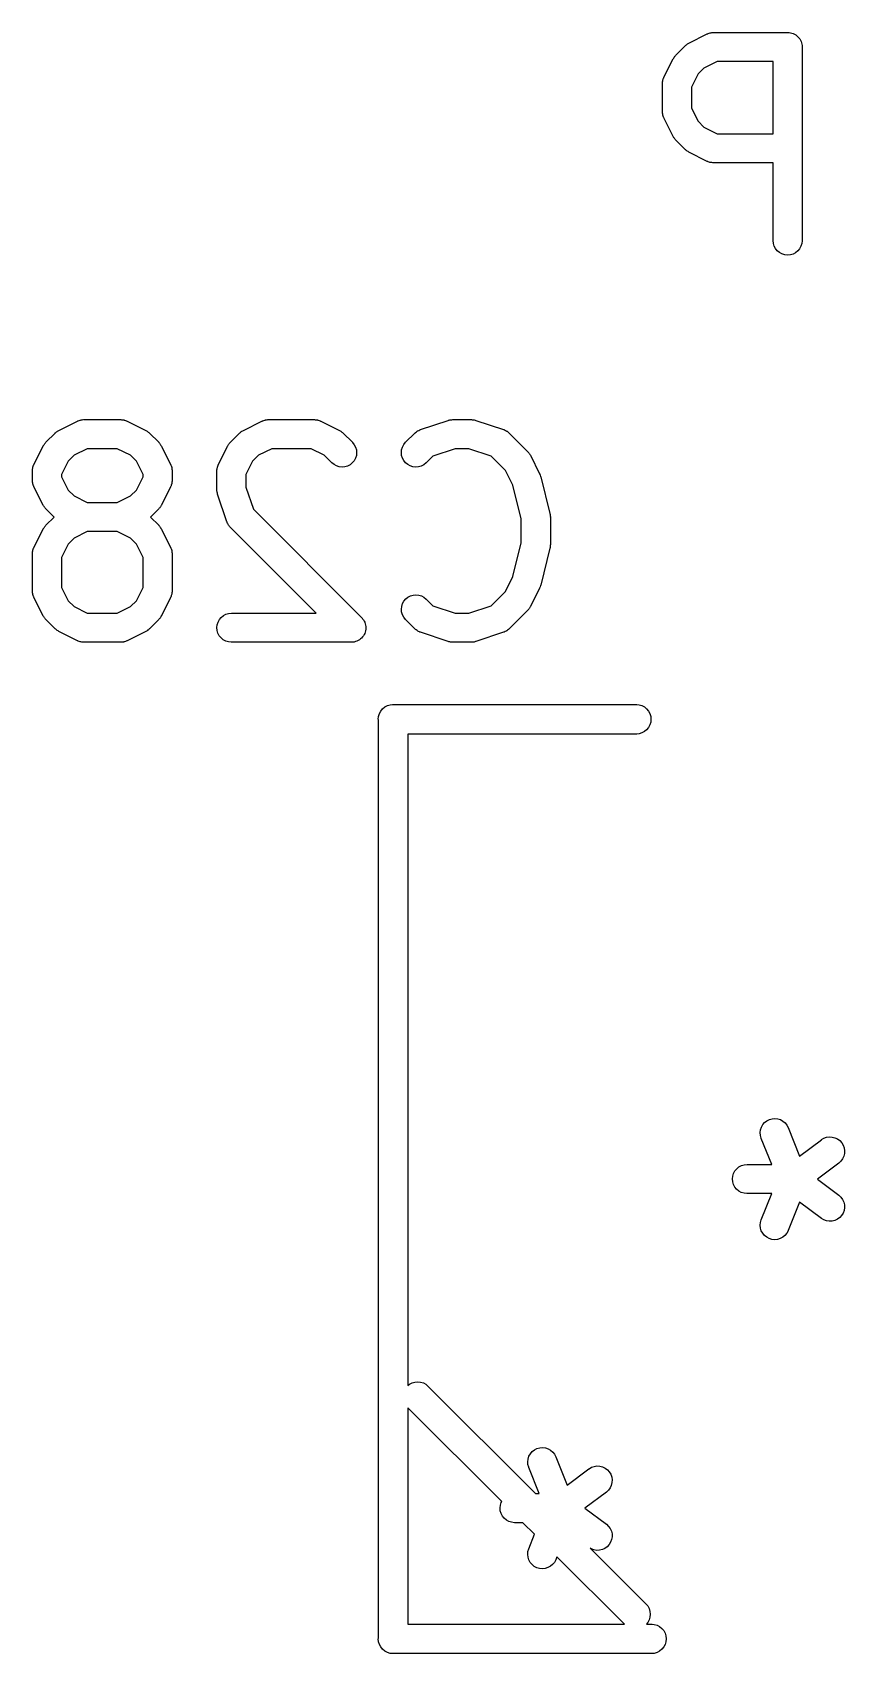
# Model space of a CAD drawing. Extents: x 60.5 to 142.6, y -115.4 to -60.2.
# Drawn here: x 93.96 to 98.16, y -101.15 to -92.78 of the extents above; entities that cross this region are included whole.
import ezdxf

# ---------------------------------------------------------------- set-up
doc = ezdxf.new("R2010")
doc.units = 0
doc.layers.add('BLACK', color=7, linetype='CONTINUOUS')

msp = doc.modelspace()

# ---------------------------------------------------------------- linework, layer by layer
at = {"layer": 'BLACK', "linetype": 'CONTINUOUS'}
for p, q in [((97.4621, -92.7798), (97.4643, -92.7794)), ((97.4643, -92.7794), (97.4664, -92.7788)), ((97.4664, -92.7788), (97.4715, -92.7783)), ((97.4715, -92.7783), (97.4765, -92.7775)), ((97.4765, -92.7775), (97.4788, -92.7776)), ((97.4788, -92.7776), (97.481, -92.7774)), ((97.481, -92.7774), (97.8619, -92.7774)), ((97.8619, -92.7774), (97.8624, -92.7774)), ((97.8624, -92.7774), (97.8624, -92.7774)), ((97.8624, -92.7774), (97.8624, -92.7774)), ((97.8624, -92.7774), (97.863, -92.7774)), ((97.863, -92.7774), (97.87, -92.7782)), ((97.87, -92.7782), (97.877, -92.7789)), ((97.877, -92.7789), (97.8772, -92.779)), ((97.8772, -92.779), (97.8775, -92.779)), ((97.8775, -92.779), (97.8842, -92.7811)), ((97.2851, -92.8946), (97.3327, -92.847)), ((97.3327, -92.847), (97.3334, -92.8462)), ((97.3334, -92.8462), (97.3367, -92.8436)), ((97.3367, -92.8436), (97.3398, -92.8407)), ((97.3398, -92.8407), (97.3424, -92.839)), ((97.3424, -92.839), (97.3449, -92.8371)), ((97.3449, -92.8371), (97.3486, -92.8352)), ((97.3486, -92.8352), (97.3522, -92.8329)), ((97.3522, -92.8329), (97.4474, -92.7853)), ((97.4474, -92.7853), (97.4483, -92.7848)), ((97.4483, -92.7848), (97.4504, -92.7841)), ((97.4504, -92.7841), (97.4524, -92.783)), ((97.4524, -92.783), (97.4573, -92.7816)), ((97.4573, -92.7816), (97.4621, -92.7798)), ((97.8842, -92.7811), (97.891, -92.7832)), ((97.891, -92.7832), (97.8912, -92.7834)), ((97.8912, -92.7834), (97.8914, -92.7834)), ((97.8914, -92.7834), (97.8977, -92.7869)), ((97.8977, -92.7869), (97.9038, -92.7902)), ((97.9038, -92.7902), (97.904, -92.7904)), ((97.904, -92.7904), (97.9043, -92.7905)), ((97.9043, -92.7905), (97.9097, -92.795)), ((97.9097, -92.795), (97.9151, -92.7995)), ((97.9151, -92.7995), (97.9153, -92.7997)), ((97.9153, -92.7997), (97.9155, -92.7999)), ((97.9155, -92.7999), (97.9199, -92.8054)), ((97.9199, -92.8054), (97.9244, -92.8109)), ((97.9244, -92.8109), (97.9245, -92.8111)), ((97.9245, -92.8111), (97.9247, -92.8113)), ((97.9247, -92.8113), (97.9279, -92.8176)), ((97.9279, -92.8176), (97.9312, -92.8238)), ((97.9312, -92.8238), (97.9313, -92.8241)), ((97.9313, -92.8241), (97.9314, -92.8243)), ((97.9314, -92.8243), (97.9334, -92.8311)), ((97.9334, -92.8311), (97.9355, -92.8378)), ((97.9355, -92.8378), (97.9355, -92.8381)), ((97.9355, -92.8381), (97.9356, -92.8383)), ((97.9356, -92.8383), (97.9362, -92.8453)), ((97.9362, -92.8453), (97.9369, -92.8524)), ((97.9369, -92.8524), (97.9369, -93.8524)), ((97.2234, -93.0093), (97.271, -92.9141)), ((97.271, -92.9141), (97.2715, -92.9131)), ((97.2715, -92.9131), (97.2738, -92.9096)), ((97.2738, -92.9096), (97.2758, -92.9059)), ((97.2758, -92.9059), (97.2778, -92.9035)), ((97.2778, -92.9035), (97.2795, -92.9009)), ((97.2795, -92.9009), (97.2824, -92.8978)), ((97.2824, -92.8978), (97.2851, -92.8946)), ((97.4987, -92.9274), (97.4301, -92.9616)), ((97.7869, -92.9274), (97.4987, -92.9274)), ((97.7869, -93.3012), (97.7869, -92.9274)), ((97.2165, -93.0324), (97.2171, -93.0273)), ((97.2171, -93.0273), (97.2178, -93.0252)), ((97.2178, -93.0252), (97.2182, -93.023)), ((97.2182, -93.023), (97.22, -93.0182)), ((97.22, -93.0182), (97.2215, -93.0133)), ((97.2215, -93.0133), (97.2226, -93.0114)), ((97.2226, -93.0114), (97.2234, -93.0093)), ((97.3997, -92.992), (97.3655, -93.0606)), ((97.4301, -92.9616), (97.3997, -92.992)), ((97.2155, -93.0418), (97.2157, -93.0396)), ((97.2155, -93.0429), (97.2155, -93.0418)), ((97.2155, -93.1857), (97.2155, -93.0429)), ((97.2157, -93.0374), (97.2165, -93.0324)), ((97.2157, -93.0396), (97.2157, -93.0374)), ((97.3655, -93.0606), (97.3655, -93.168)), ((97.2157, -93.1879), (97.2155, -93.1857)), ((97.2156, -93.1901), (97.2157, -93.1879)), ((97.2164, -93.1952), (97.2156, -93.1901)), ((97.2169, -93.2003), (97.2164, -93.1952)), ((97.3655, -93.168), (97.3997, -93.2365)), ((97.2175, -93.2024), (97.2169, -93.2003)), ((97.2179, -93.2046), (97.2175, -93.2024)), ((97.2197, -93.2094), (97.2179, -93.2046)), ((97.2211, -93.2143), (97.2197, -93.2094)), ((97.2222, -93.2162), (97.2211, -93.2143)), ((97.2229, -93.2183), (97.2222, -93.2162)), ((97.2234, -93.2193), (97.2229, -93.2183)), ((97.271, -93.3145), (97.2234, -93.2193)), ((97.3997, -93.2365), (97.4301, -93.2669)), ((97.4301, -93.2669), (97.4987, -93.3012)), ((97.2733, -93.3181), (97.271, -93.3145)), ((97.2752, -93.3218), (97.2733, -93.3181)), ((97.2771, -93.3242), (97.2752, -93.3218)), ((97.2788, -93.3269), (97.2771, -93.3242)), ((97.2817, -93.3299), (97.2788, -93.3269)), ((97.2843, -93.3332), (97.2817, -93.3299)), ((97.2851, -93.334), (97.2843, -93.3332)), ((97.3327, -93.3816), (97.2851, -93.334)), ((97.4987, -93.3012), (97.7869, -93.3012)), ((97.3359, -93.3843), (97.3327, -93.3816)), ((97.339, -93.3872), (97.3359, -93.3843)), ((97.3416, -93.3889), (97.339, -93.3872)), ((97.344, -93.3909), (97.3416, -93.3889)), ((97.3477, -93.3929), (97.344, -93.3909)), ((97.3512, -93.3952), (97.3477, -93.3929)), ((97.3522, -93.3957), (97.3512, -93.3952)), ((97.4474, -93.4433), (97.3522, -93.3957)), ((97.4495, -93.4441), (97.4474, -93.4433)), ((97.4514, -93.4451), (97.4495, -93.4441)), ((97.4563, -93.4467), (97.4514, -93.4451)), ((97.4611, -93.4485), (97.4563, -93.4467)), ((97.4633, -93.4489), (97.4611, -93.4485)), ((97.4654, -93.4496), (97.4633, -93.4489)), ((97.4704, -93.4501), (97.4654, -93.4496)), ((97.4755, -93.451), (97.4704, -93.4501)), ((97.4777, -93.4509), (97.4755, -93.451)), ((97.4799, -93.4512), (97.4777, -93.4509)), ((97.481, -93.4512), (97.4799, -93.4512)), ((97.7869, -93.4512), (97.481, -93.4512)), ((97.7869, -93.8524), (97.7869, -93.4512)), ((97.7883, -93.8669), (97.7869, -93.8524)), ((97.7926, -93.881), (97.7883, -93.8669)), ((97.9353, -93.868), (97.9308, -93.8819)), ((97.9369, -93.8534), (97.9353, -93.868)), ((97.9369, -93.8524), (97.9369, -93.8534)), ((97.7994, -93.8939), (97.7926, -93.881)), ((97.8087, -93.9052), (97.7994, -93.8939)), ((97.82, -93.9146), (97.8087, -93.9052)), ((97.8328, -93.9215), (97.82, -93.9146)), ((97.8468, -93.9258), (97.8328, -93.9215)), ((97.8614, -93.9274), (97.8468, -93.9258)), ((97.876, -93.9261), (97.8614, -93.9274)), ((97.89, -93.9219), (97.876, -93.9261)), ((97.903, -93.9151), (97.89, -93.9219)), ((97.9144, -93.906), (97.903, -93.9151)), ((97.9238, -93.8948), (97.9144, -93.906)), ((97.9308, -93.8819), (97.9238, -93.8948)), ((94.0998, -94.8329), (94.195, -94.7853)), ((94.195, -94.7853), (94.196, -94.7848)), ((94.196, -94.7848), (94.198, -94.7841)), ((94.198, -94.7841), (94.2, -94.783)), ((94.2, -94.783), (94.2049, -94.7816)), ((94.2049, -94.7816), (94.2097, -94.7798)), ((94.2097, -94.7798), (94.2119, -94.7794)), ((94.2119, -94.7794), (94.214, -94.7788)), ((94.214, -94.7788), (94.2191, -94.7783)), ((94.2191, -94.7783), (94.2242, -94.7775)), ((94.2242, -94.7775), (94.2264, -94.7776)), ((94.2264, -94.7776), (94.2286, -94.7774)), ((94.2286, -94.7774), (94.419, -94.7774)), ((94.419, -94.7774), (94.4201, -94.7774)), ((94.4201, -94.7774), (94.4223, -94.7776)), ((94.4223, -94.7776), (94.4245, -94.7776)), ((94.4245, -94.7776), (94.4296, -94.7784)), ((94.4296, -94.7784), (94.4346, -94.779)), ((94.4346, -94.779), (94.4367, -94.7797)), ((94.4367, -94.7797), (94.4389, -94.7801)), ((94.4389, -94.7801), (94.4437, -94.7819)), ((94.4437, -94.7819), (94.4486, -94.7834)), ((94.4486, -94.7834), (94.4505, -94.7845)), ((94.4505, -94.7845), (94.4526, -94.7853)), ((94.4526, -94.7853), (94.5478, -94.8329)), ((95.0522, -94.8329), (95.1474, -94.7853)), ((95.1474, -94.7853), (95.1483, -94.7848)), ((95.1483, -94.7848), (95.1504, -94.7841)), ((95.1504, -94.7841), (95.1524, -94.783)), ((95.1524, -94.783), (95.1573, -94.7816)), ((95.1573, -94.7816), (95.1621, -94.7798)), ((95.1621, -94.7798), (95.1643, -94.7794)), ((95.1643, -94.7794), (95.1664, -94.7788)), ((95.1664, -94.7788), (95.1715, -94.7783)), ((95.1715, -94.7783), (95.1765, -94.7775)), ((95.1765, -94.7775), (95.1788, -94.7776)), ((95.1788, -94.7776), (95.181, -94.7774)), ((95.181, -94.7774), (95.419, -94.7774)), ((95.419, -94.7774), (95.4201, -94.7774)), ((95.4201, -94.7774), (95.4223, -94.7776)), ((95.4223, -94.7776), (95.4245, -94.7776)), ((95.4245, -94.7776), (95.4296, -94.7784)), ((95.4296, -94.7784), (95.4346, -94.779)), ((95.4346, -94.779), (95.4367, -94.7797)), ((95.4367, -94.7797), (95.4389, -94.7801)), ((95.4389, -94.7801), (95.4437, -94.7819)), ((95.4437, -94.7819), (95.4486, -94.7834)), ((95.4486, -94.7834), (95.4505, -94.7845)), ((95.4505, -94.7845), (95.4526, -94.7853)), ((95.4526, -94.7853), (95.5478, -94.8329)), ((95.9668, -94.8288), (96.1096, -94.7812)), ((96.1096, -94.7812), (96.1106, -94.7809)), ((96.1106, -94.7809), (96.1147, -94.78)), ((96.1147, -94.78), (96.1188, -94.7788)), ((96.1188, -94.7788), (96.1219, -94.7785)), ((96.1219, -94.7785), (96.1249, -94.7779)), ((96.1249, -94.7779), (96.1291, -94.7778)), ((96.1291, -94.7778), (96.1333, -94.7774)), ((96.1333, -94.7774), (96.2286, -94.7774)), ((96.2286, -94.7774), (96.2296, -94.7774)), ((96.2296, -94.7774), (96.2338, -94.7779)), ((96.2338, -94.7779), (96.238, -94.778)), ((96.238, -94.778), (96.2411, -94.7787)), ((96.2411, -94.7787), (96.2442, -94.779)), ((96.2442, -94.779), (96.2482, -94.7803)), ((96.2482, -94.7803), (96.2523, -94.7812)), ((96.2523, -94.7812), (96.3951, -94.8288)), ((94.0327, -94.8946), (94.0803, -94.847)), ((94.0803, -94.847), (94.081, -94.8462)), ((94.081, -94.8462), (94.0843, -94.8436)), ((94.0843, -94.8436), (94.0874, -94.8407)), ((94.0874, -94.8407), (94.09, -94.839)), ((94.09, -94.839), (94.0925, -94.8371)), ((94.0925, -94.8371), (94.0962, -94.8352)), ((94.0962, -94.8352), (94.0998, -94.8329)), ((94.5478, -94.8329), (94.5488, -94.8334)), ((94.5488, -94.8334), (94.5523, -94.8357)), ((94.5523, -94.8357), (94.556, -94.8377)), ((94.556, -94.8377), (94.5584, -94.8397)), ((94.5584, -94.8397), (94.561, -94.8414)), ((94.561, -94.8414), (94.5641, -94.8443)), ((94.5641, -94.8443), (94.5673, -94.847)), ((94.5673, -94.847), (94.6149, -94.8946)), ((94.9851, -94.8946), (95.0327, -94.847)), ((95.0327, -94.847), (95.0334, -94.8462)), ((95.0334, -94.8462), (95.0367, -94.8436)), ((95.0367, -94.8436), (95.0398, -94.8407)), ((95.0398, -94.8407), (95.0424, -94.839)), ((95.0424, -94.839), (95.0449, -94.8371)), ((95.0449, -94.8371), (95.0486, -94.8352)), ((95.0486, -94.8352), (95.0522, -94.8329)), ((95.5478, -94.8329), (95.5488, -94.8334)), ((95.5488, -94.8334), (95.5523, -94.8357)), ((95.5523, -94.8357), (95.556, -94.8377)), ((95.556, -94.8377), (95.5584, -94.8397)), ((95.5584, -94.8397), (95.561, -94.8414)), ((95.561, -94.8414), (95.5641, -94.8443)), ((95.5641, -94.8443), (95.5673, -94.847)), ((95.5673, -94.847), (95.6149, -94.8946)), ((95.8898, -94.8946), (95.9374, -94.847)), ((95.9374, -94.847), (95.9382, -94.8462)), ((95.9382, -94.8462), (95.9399, -94.8449)), ((95.9399, -94.8449), (95.9414, -94.8433)), ((95.9414, -94.8433), (95.9456, -94.8403)), ((95.9456, -94.8403), (95.9496, -94.8371)), ((95.9496, -94.8371), (95.9516, -94.8361)), ((95.9516, -94.8361), (95.9534, -94.8348)), ((95.9534, -94.8348), (95.9581, -94.8327)), ((95.9581, -94.8327), (95.9626, -94.8304)), ((95.9626, -94.8304), (95.9647, -94.8297)), ((95.9647, -94.8297), (95.9668, -94.8288)), ((96.3951, -94.8288), (96.3961, -94.8292)), ((96.3961, -94.8292), (96.3981, -94.8301)), ((96.3981, -94.8301), (96.4002, -94.8308)), ((96.4002, -94.8308), (96.4048, -94.8332)), ((96.4048, -94.8332), (96.4094, -94.8353)), ((96.4094, -94.8353), (96.4112, -94.8366)), ((96.4112, -94.8366), (96.4132, -94.8377)), ((96.4132, -94.8377), (96.4171, -94.8409)), ((96.4171, -94.8409), (96.4213, -94.8439)), ((96.4213, -94.8439), (96.4228, -94.8456)), ((96.4228, -94.8456), (96.4245, -94.847)), ((96.4245, -94.847), (96.5197, -94.9422)), ((93.971, -95.0093), (94.0186, -94.9141)), ((94.0186, -94.9141), (94.0191, -94.9131)), ((94.0191, -94.9131), (94.0214, -94.9096)), ((94.0214, -94.9096), (94.0234, -94.9059)), ((94.0234, -94.9059), (94.0254, -94.9035)), ((94.0254, -94.9035), (94.0271, -94.9009)), ((94.0271, -94.9009), (94.03, -94.8978)), ((94.03, -94.8978), (94.0327, -94.8946)), ((94.2463, -94.9274), (94.1778, -94.9616)), ((94.4013, -94.9274), (94.2463, -94.9274)), ((94.4699, -94.9616), (94.4013, -94.9274)), ((94.6149, -94.8946), (94.6157, -94.8953)), ((94.6157, -94.8953), (94.6183, -94.8986)), ((94.6183, -94.8986), (94.6212, -94.9017)), ((94.6212, -94.9017), (94.6229, -94.9043)), ((94.6229, -94.9043), (94.6248, -94.9068)), ((94.6248, -94.9068), (94.6267, -94.9105)), ((94.6267, -94.9105), (94.629, -94.9141)), ((94.629, -94.9141), (94.6766, -95.0093)), ((94.9234, -95.0093), (94.971, -94.9141)), ((94.971, -94.9141), (94.9715, -94.9131)), ((94.9715, -94.9131), (94.9738, -94.9096)), ((94.9738, -94.9096), (94.9758, -94.9059)), ((94.9758, -94.9059), (94.9778, -94.9035)), ((94.9778, -94.9035), (94.9795, -94.9009)), ((94.9795, -94.9009), (94.9824, -94.8978)), ((94.9824, -94.8978), (94.9851, -94.8946)), ((95.1987, -94.9274), (95.1301, -94.9616)), ((95.4013, -94.9274), (95.1987, -94.9274)), ((95.4699, -94.9616), (95.4013, -94.9274)), ((95.6149, -94.8946), (95.6157, -94.8953)), ((95.6157, -94.8953), (95.6248, -94.9068)), ((95.6248, -94.9068), (95.6315, -94.9198)), ((95.6315, -94.9198), (95.6356, -94.9338)), ((95.6369, -94.9484), (95.6353, -94.963)), ((95.6356, -94.9338), (95.6369, -94.9484)), ((95.8679, -94.9474), (95.8693, -94.9328)), ((95.8692, -94.9619), (95.8679, -94.9474)), ((95.8693, -94.9328), (95.8736, -94.9188)), ((95.8736, -94.9188), (95.8805, -94.9059)), ((95.8805, -94.9059), (95.8898, -94.8946)), ((96.1455, -94.9274), (96.031, -94.9656)), ((96.2164, -94.9274), (96.1455, -94.9274)), ((96.3309, -94.9656), (96.2164, -94.9274)), ((96.5197, -94.9422), (96.5204, -94.9429)), ((96.5204, -94.9429), (96.5231, -94.9462)), ((96.5231, -94.9462), (96.526, -94.9493)), ((96.526, -94.9493), (96.5276, -94.952)), ((96.5276, -94.952), (96.5296, -94.9544)), ((96.5296, -94.9544), (96.5315, -94.9581)), ((93.9631, -95.0418), (93.9633, -95.0396)), ((93.9633, -95.0374), (93.9642, -95.0324)), ((93.9633, -95.0396), (93.9633, -95.0374)), ((93.9642, -95.0324), (93.9647, -95.0273)), ((93.9647, -95.0273), (93.9654, -95.0252)), ((93.9654, -95.0252), (93.9658, -95.023)), ((93.9658, -95.023), (93.9676, -95.0182)), ((93.9676, -95.0182), (93.9692, -95.0133)), ((93.9692, -95.0133), (93.9702, -95.0114)), ((93.9702, -95.0114), (93.971, -95.0093)), ((94.1474, -94.992), (94.1131, -95.0606)), ((94.1778, -94.9616), (94.1474, -94.992)), ((94.5003, -94.992), (94.4699, -94.9616)), ((94.5345, -95.0606), (94.5003, -94.992)), ((94.6766, -95.0093), (94.6771, -95.0103)), ((94.6771, -95.0103), (94.6778, -95.0123)), ((94.6778, -95.0123), (94.6789, -95.0143)), ((94.6789, -95.0143), (94.6803, -95.0192)), ((94.6803, -95.0192), (94.6821, -95.024)), ((94.6821, -95.024), (94.6825, -95.0262)), ((94.6825, -95.0262), (94.6831, -95.0283)), ((94.6831, -95.0283), (94.6836, -95.0334)), ((94.6836, -95.0334), (94.6844, -95.0385)), ((94.6844, -95.0385), (94.6843, -95.0407)), ((94.9155, -95.0418), (94.9157, -95.0396)), ((94.9157, -95.0374), (94.9165, -95.0324)), ((94.9157, -95.0396), (94.9157, -95.0374)), ((94.9165, -95.0324), (94.9171, -95.0273)), ((94.9171, -95.0273), (94.9178, -95.0252)), ((94.9178, -95.0252), (94.9182, -95.023)), ((94.9182, -95.023), (94.92, -95.0182)), ((94.92, -95.0182), (94.9215, -95.0133)), ((94.9215, -95.0133), (94.9226, -95.0114)), ((94.9226, -95.0114), (94.9234, -95.0093)), ((95.0997, -94.992), (95.0655, -95.0606)), ((95.1301, -94.9616), (95.0997, -94.992)), ((95.5089, -95.0007), (95.4699, -94.9616)), ((95.5202, -95.0099), (95.5089, -95.0007)), ((95.5331, -95.0169), (95.5202, -95.0099)), ((95.5471, -95.0211), (95.5331, -95.0169)), ((95.5616, -95.0226), (95.5471, -95.0211)), ((95.5762, -95.0212), (95.5616, -95.0226)), ((95.5902, -95.0171), (95.5762, -95.0212)), ((95.6032, -95.0102), (95.5902, -95.0171)), ((95.6146, -95.001), (95.6032, -95.0102)), ((95.6239, -94.9898), (95.6146, -95.001)), ((95.6309, -94.9769), (95.6239, -94.9898)), ((95.6353, -94.963), (95.6309, -94.9769)), ((95.8734, -94.976), (95.8692, -94.9619)), ((95.8802, -94.9889), (95.8734, -94.976)), ((95.8895, -95.0003), (95.8802, -94.9889)), ((95.9007, -95.0097), (95.8895, -95.0003)), ((95.9136, -95.0167), (95.9007, -95.0097)), ((95.9275, -95.021), (95.9136, -95.0167)), ((95.9421, -95.0226), (95.9275, -95.021)), ((95.9567, -95.0213), (95.9421, -95.0226)), ((95.9707, -95.0173), (95.9567, -95.0213)), ((95.9837, -95.0105), (95.9707, -95.0173)), ((95.9951, -95.0014), (95.9837, -95.0105)), ((95.9959, -95.0007), (95.9951, -95.0014)), ((96.031, -94.9656), (95.9959, -95.0007)), ((96.405, -95.0397), (96.3309, -94.9656)), ((96.4435, -95.1167), (96.405, -95.0397)), ((96.5315, -94.9581), (96.5337, -94.9617)), ((96.5337, -94.9617), (96.5814, -95.0569)), ((93.9631, -95.0429), (93.9631, -95.0418)), ((93.9631, -95.0905), (93.9631, -95.0429)), ((93.9633, -95.0927), (93.9631, -95.0905)), ((93.9632, -95.0949), (93.9633, -95.0927)), ((93.964, -95.0999), (93.9632, -95.0949)), ((93.9645, -95.105), (93.964, -95.0999)), ((93.9652, -95.1072), (93.9645, -95.105)), ((93.9655, -95.1093), (93.9652, -95.1072)), ((93.9673, -95.1141), (93.9655, -95.1093)), ((93.9688, -95.1191), (93.9673, -95.1141)), ((93.9698, -95.121), (93.9688, -95.1191)), ((93.9706, -95.1231), (93.9698, -95.121)), ((93.971, -95.124), (93.9706, -95.1231)), ((94.0186, -95.2193), (93.971, -95.124)), ((94.1131, -95.0606), (94.1131, -95.0728)), ((94.1131, -95.0728), (94.1474, -95.1413)), ((94.5003, -95.1413), (94.5345, -95.0728)), ((94.5345, -95.0728), (94.5345, -95.0606)), ((94.6766, -95.124), (94.629, -95.2193)), ((94.6774, -95.122), (94.6766, -95.124)), ((94.6785, -95.12), (94.6774, -95.122)), ((94.68, -95.1151), (94.6785, -95.12)), ((94.6818, -95.1103), (94.68, -95.1151)), ((94.6822, -95.1082), (94.6818, -95.1103)), ((94.6829, -95.1061), (94.6822, -95.1082)), ((94.6835, -95.101), (94.6829, -95.1061)), ((94.6843, -95.0959), (94.6835, -95.101)), ((94.6843, -95.0407), (94.6845, -95.0429)), ((94.6845, -95.0915), (94.6843, -95.0937)), ((94.6843, -95.0937), (94.6843, -95.0959)), ((94.6845, -95.0429), (94.6845, -95.0905)), ((94.6845, -95.0905), (94.6845, -95.0915)), ((94.9155, -95.0429), (94.9155, -95.0418)), ((94.9155, -95.1381), (94.9155, -95.0429)), ((95.0655, -95.0606), (95.0655, -95.1259)), ((96.4869, -95.2902), (96.4435, -95.1167)), ((96.5814, -95.0569), (96.5818, -95.0579)), ((96.5818, -95.0579), (96.5819, -95.0582)), ((96.5819, -95.0582), (96.5821, -95.0585)), ((96.5821, -95.0585), (96.5845, -95.0651)), ((96.5845, -95.0651), (96.5869, -95.0716)), ((96.5869, -95.0716), (96.5869, -95.072)), ((96.5869, -95.072), (96.587, -95.0723)), ((96.587, -95.0723), (96.6347, -95.2628)), ((94.1474, -95.1413), (94.1778, -95.1717)), ((94.1778, -95.1717), (94.2463, -95.206)), ((94.2463, -95.206), (94.4013, -95.206)), ((94.4013, -95.206), (94.4699, -95.1717)), ((94.4699, -95.1717), (94.5003, -95.1413)), ((94.9159, -95.1423), (94.9155, -95.1381)), ((94.9159, -95.1465), (94.9159, -95.1423)), ((94.9166, -95.1495), (94.9159, -95.1465)), ((94.9169, -95.1527), (94.9166, -95.1495)), ((94.9181, -95.1567), (94.9169, -95.1527)), ((94.919, -95.1608), (94.9181, -95.1567)), ((94.9193, -95.1618), (94.919, -95.1608)), ((94.9669, -95.3047), (94.9193, -95.1618)), ((95.0655, -95.1259), (95.1036, -95.2404)), ((94.0209, -95.2228), (94.0186, -95.2193)), ((94.0228, -95.2266), (94.0209, -95.2228)), ((94.0248, -95.229), (94.0228, -95.2266)), ((94.0264, -95.2316), (94.0248, -95.229)), ((94.0293, -95.2347), (94.0264, -95.2316)), ((94.0319, -95.238), (94.0293, -95.2347)), ((94.0327, -95.2387), (94.0319, -95.238)), ((94.0749, -95.281), (94.0327, -95.2387)), ((94.0327, -95.3232), (94.0749, -95.281)), ((94.6149, -95.2387), (94.5727, -95.281)), ((94.5727, -95.281), (94.6149, -95.3232)), ((94.6176, -95.2355), (94.6149, -95.2387)), ((94.6205, -95.2325), (94.6176, -95.2355)), ((94.6222, -95.2298), (94.6205, -95.2325)), ((94.6242, -95.2274), (94.6222, -95.2298)), ((94.6262, -95.2237), (94.6242, -95.2274)), ((94.6285, -95.2202), (94.6262, -95.2237)), ((94.629, -95.2193), (94.6285, -95.2202)), ((95.1036, -95.2404), (95.6626, -95.7993)), ((96.4869, -95.4146), (96.4869, -95.2902)), ((96.6347, -95.2628), (96.6349, -95.2638)), ((96.6349, -95.2638), (96.6351, -95.2651)), ((96.6351, -95.2651), (96.6355, -95.2664)), ((96.6355, -95.2664), (96.6361, -95.2724)), ((96.6361, -95.2724), (96.6369, -95.2783)), ((96.6369, -95.2783), (96.6368, -95.2796)), ((96.6368, -95.2796), (96.6369, -95.281)), ((96.6369, -95.281), (96.6369, -95.4238)), ((93.971, -95.4379), (94.0186, -95.3426)), ((94.0186, -95.3426), (94.0191, -95.3417)), ((94.0191, -95.3417), (94.0214, -95.3382)), ((94.0214, -95.3382), (94.0234, -95.3345)), ((94.0234, -95.3345), (94.0254, -95.3321)), ((94.0254, -95.3321), (94.0271, -95.3294)), ((94.0271, -95.3294), (94.03, -95.3264)), ((94.03, -95.3264), (94.0327, -95.3232)), ((94.2463, -95.356), (94.1778, -95.3902)), ((94.4013, -95.356), (94.2463, -95.356)), ((94.4699, -95.3902), (94.4013, -95.356)), ((94.6149, -95.3232), (94.6157, -95.3239)), ((94.6157, -95.3239), (94.6183, -95.3272)), ((94.6183, -95.3272), (94.6212, -95.3303)), ((94.6212, -95.3303), (94.6229, -95.3329)), ((94.6229, -95.3329), (94.6248, -95.3353)), ((94.6248, -95.3353), (94.6267, -95.3391)), ((94.6267, -95.3391), (94.629, -95.3426)), ((94.629, -95.3426), (94.6766, -95.4379)), ((94.9678, -95.3067), (94.9669, -95.3047)), ((94.9685, -95.3088), (94.9678, -95.3067)), ((94.9708, -95.3134), (94.9685, -95.3088)), ((94.9729, -95.318), (94.9708, -95.3134)), ((94.9742, -95.3198), (94.9729, -95.318)), ((94.9752, -95.3218), (94.9742, -95.3198)), ((94.9784, -95.3258), (94.9752, -95.3218)), ((94.9813, -95.33), (94.9784, -95.3258)), ((94.9829, -95.3315), (94.9813, -95.33)), ((94.9843, -95.3332), (94.9829, -95.3315)), ((94.9851, -95.334), (94.9843, -95.3332)), ((95.4285, -95.7774), (94.9851, -95.334)), ((93.9642, -95.4609), (93.9647, -95.4558)), ((93.9647, -95.4558), (93.9654, -95.4537)), ((93.9654, -95.4537), (93.9658, -95.4516)), ((93.9658, -95.4516), (93.9676, -95.4468)), ((93.9676, -95.4468), (93.9692, -95.4419)), ((93.9692, -95.4419), (93.9702, -95.4399)), ((93.9702, -95.4399), (93.971, -95.4379)), ((94.1474, -95.4206), (94.1131, -95.4891)), ((94.1778, -95.3902), (94.1474, -95.4206)), ((94.5003, -95.4206), (94.4699, -95.3902)), ((94.5345, -95.4891), (94.5003, -95.4206)), ((94.6766, -95.4379), (94.6771, -95.4388)), ((94.6771, -95.4388), (94.6778, -95.4409)), ((94.6778, -95.4409), (94.6789, -95.4428)), ((94.6789, -95.4428), (94.6803, -95.4478)), ((94.6803, -95.4478), (94.6821, -95.4526)), ((94.6821, -95.4526), (94.6825, -95.4547)), ((94.6825, -95.4547), (94.6831, -95.4569)), ((94.6831, -95.4569), (94.6836, -95.462)), ((96.4435, -95.5881), (96.4869, -95.4146)), ((96.6347, -95.442), (96.587, -95.6325)), ((96.6349, -95.4407), (96.6347, -95.442)), ((96.6353, -95.4394), (96.6349, -95.4407)), ((96.6359, -95.4335), (96.6353, -95.4394)), ((96.6368, -95.4275), (96.6359, -95.4335)), ((96.6369, -95.4249), (96.6367, -95.4262)), ((96.6367, -95.4262), (96.6368, -95.4275)), ((96.6369, -95.4238), (96.6369, -95.4249)), ((93.9631, -95.4704), (93.9633, -95.4682)), ((93.9631, -95.4714), (93.9631, -95.4704)), ((93.9631, -95.6619), (93.9631, -95.4714)), ((93.9633, -95.466), (93.9642, -95.4609)), ((93.9633, -95.4682), (93.9633, -95.466)), ((94.1131, -95.4891), (94.1131, -95.6442)), ((94.5345, -95.6442), (94.5345, -95.4891)), ((94.6836, -95.462), (94.6844, -95.467)), ((94.6844, -95.467), (94.6843, -95.4692)), ((94.6843, -95.4692), (94.6845, -95.4714)), ((94.6845, -95.4714), (94.6845, -95.6619)), ((96.405, -95.6651), (96.4435, -95.5881)), ((93.9633, -95.6641), (93.9631, -95.6619)), ((93.9632, -95.6663), (93.9633, -95.6641)), ((93.964, -95.6714), (93.9632, -95.6663)), ((93.9645, -95.6765), (93.964, -95.6714)), ((93.9652, -95.6786), (93.9645, -95.6765)), ((93.9655, -95.6808), (93.9652, -95.6786)), ((93.9673, -95.6856), (93.9655, -95.6808)), ((93.9688, -95.6905), (93.9673, -95.6856)), ((93.9698, -95.6924), (93.9688, -95.6905)), ((93.9706, -95.6945), (93.9698, -95.6924)), ((93.971, -95.6954), (93.9706, -95.6945)), ((94.0186, -95.7907), (93.971, -95.6954)), ((94.1131, -95.6442), (94.1474, -95.7127)), ((94.5003, -95.7127), (94.5345, -95.6442)), ((94.6766, -95.6954), (94.629, -95.7907)), ((94.6774, -95.6934), (94.6766, -95.6954)), ((94.6785, -95.6914), (94.6774, -95.6934)), ((94.68, -95.6866), (94.6785, -95.6914)), ((94.6818, -95.6818), (94.68, -95.6866)), ((94.6822, -95.6796), (94.6818, -95.6818)), ((94.6829, -95.6775), (94.6822, -95.6796)), ((94.6835, -95.6724), (94.6829, -95.6775)), ((94.6843, -95.6674), (94.6835, -95.6724)), ((94.6845, -95.663), (94.6843, -95.6651)), ((94.6843, -95.6651), (94.6843, -95.6674)), ((94.6845, -95.6619), (94.6845, -95.663)), ((95.8808, -95.715), (95.8902, -95.7037)), ((95.8902, -95.7037), (95.9016, -95.6945)), ((95.9016, -95.6945), (95.9145, -95.6877)), ((95.9145, -95.6877), (95.9285, -95.6835)), ((95.9285, -95.6835), (95.9431, -95.6821)), ((95.9431, -95.6821), (95.9577, -95.6836)), ((95.9577, -95.6836), (95.9717, -95.6879)), ((95.9717, -95.6879), (95.9846, -95.6948)), ((95.9846, -95.6948), (95.9959, -95.7041)), ((95.9959, -95.7041), (96.031, -95.7392)), ((96.3309, -95.7392), (96.405, -95.6651)), ((96.5814, -95.6478), (96.5337, -95.7431)), ((96.5815, -95.6475), (96.5814, -95.6478)), ((96.5817, -95.6472), (96.5815, -95.6475)), ((96.5841, -95.6407), (96.5817, -95.6472)), ((96.5866, -95.6342), (96.5841, -95.6407)), ((96.5867, -95.6338), (96.5866, -95.6342)), ((96.5868, -95.6335), (96.5867, -95.6338)), ((96.587, -95.6325), (96.5868, -95.6335)), ((94.0209, -95.7943), (94.0186, -95.7907)), ((94.1474, -95.7127), (94.1778, -95.7431)), ((94.1778, -95.7431), (94.2463, -95.7774)), ((94.2463, -95.7774), (94.4013, -95.7774)), ((94.4013, -95.7774), (94.4699, -95.7431)), ((94.4699, -95.7431), (94.5003, -95.7127)), ((94.6285, -95.7916), (94.6262, -95.7952)), ((94.629, -95.7907), (94.6285, -95.7916)), ((94.9376, -95.7992), (94.949, -95.7899)), ((94.949, -95.7899), (94.9619, -95.783)), ((94.9619, -95.783), (94.9759, -95.7788)), ((94.9759, -95.7788), (94.9905, -95.7774)), ((94.9905, -95.7774), (95.4285, -95.7774)), ((95.8679, -95.7564), (95.8694, -95.7418)), ((95.8691, -95.7709), (95.8679, -95.7564)), ((95.8732, -95.785), (95.8691, -95.7709)), ((95.8694, -95.7418), (95.8738, -95.7278)), ((95.88, -95.798), (95.8732, -95.785)), ((95.8738, -95.7278), (95.8808, -95.715)), ((96.031, -95.7392), (96.1455, -95.7774)), ((96.1455, -95.7774), (96.2164, -95.7774)), ((96.2164, -95.7774), (96.3309, -95.7392)), ((96.5197, -95.7626), (96.4245, -95.8578)), ((96.5224, -95.7593), (96.5197, -95.7626)), ((96.5253, -95.7563), (96.5224, -95.7593)), ((96.527, -95.7537), (96.5253, -95.7563)), ((96.529, -95.7512), (96.527, -95.7537)), ((96.531, -95.7475), (96.529, -95.7512)), ((96.5333, -95.744), (96.531, -95.7475)), ((96.5337, -95.7431), (96.5333, -95.744)), ((94.0228, -95.798), (94.0209, -95.7943)), ((94.0248, -95.8004), (94.0228, -95.798)), ((94.0264, -95.8031), (94.0248, -95.8004)), ((94.0293, -95.8061), (94.0264, -95.8031)), ((94.0319, -95.8094), (94.0293, -95.8061)), ((94.0327, -95.8102), (94.0319, -95.8094)), ((94.0803, -95.8578), (94.0327, -95.8102)), ((94.0836, -95.8605), (94.0803, -95.8578)), ((94.0866, -95.8634), (94.0836, -95.8605)), ((94.0892, -95.8651), (94.0866, -95.8634)), ((94.0916, -95.8671), (94.0892, -95.8651)), ((94.0953, -95.8691), (94.0916, -95.8671)), ((94.0989, -95.8714), (94.0953, -95.8691)), ((94.0998, -95.8718), (94.0989, -95.8714)), ((94.195, -95.9195), (94.0998, -95.8718)), ((94.5478, -95.8718), (94.4526, -95.9195)), ((94.5514, -95.8696), (94.5478, -95.8718)), ((94.5551, -95.8677), (94.5514, -95.8696)), ((94.5576, -95.8657), (94.5551, -95.8677)), ((94.5602, -95.8641), (94.5576, -95.8657)), ((94.5633, -95.8612), (94.5602, -95.8641)), ((94.5666, -95.8585), (94.5633, -95.8612)), ((94.5673, -95.8578), (94.5666, -95.8585)), ((94.6149, -95.8102), (94.5673, -95.8578)), ((94.6176, -95.8069), (94.6149, -95.8102)), ((94.6205, -95.8039), (94.6176, -95.8069)), ((94.6222, -95.8013), (94.6205, -95.8039)), ((94.6242, -95.7989), (94.6222, -95.8013)), ((94.6262, -95.7952), (94.6242, -95.7989)), ((94.9155, -95.8519), (94.917, -95.8373)), ((94.9168, -95.8664), (94.9155, -95.8519)), ((94.9209, -95.8805), (94.9168, -95.8664)), ((94.917, -95.8373), (94.9213, -95.8233)), ((94.9213, -95.8233), (94.9283, -95.8104)), ((94.9283, -95.8104), (94.9376, -95.7992)), ((95.6626, -95.7993), (95.6631, -95.7999)), ((95.6631, -95.7999), (95.6631, -95.7999)), ((95.6631, -95.7999), (95.6631, -95.7999)), ((95.6631, -95.7999), (95.6633, -95.8001)), ((95.6633, -95.8001), (95.6678, -95.8058)), ((95.6678, -95.8058), (95.6723, -95.8113)), ((95.6723, -95.8113), (95.6723, -95.8114)), ((95.6723, -95.8114), (95.6724, -95.8115)), ((95.6724, -95.8115), (95.6757, -95.8179)), ((95.6757, -95.8179), (95.6791, -95.8243)), ((95.6808, -95.8744), (95.6787, -95.8814)), ((95.6791, -95.8243), (95.6791, -95.8244)), ((95.6791, -95.8244), (95.6792, -95.8245)), ((95.6792, -95.8245), (95.6812, -95.8314)), ((95.6829, -95.8677), (95.6808, -95.8744)), ((95.6812, -95.8314), (95.6832, -95.8383)), ((95.683, -95.8676), (95.6829, -95.8677)), ((95.6838, -95.8602), (95.683, -95.8675)), ((95.683, -95.8675), (95.683, -95.8676)), ((95.6832, -95.8383), (95.6832, -95.8385)), ((95.6832, -95.8385), (95.6832, -95.8386)), ((95.6832, -95.8386), (95.6839, -95.8459)), ((95.6845, -95.8532), (95.6838, -95.8602)), ((95.6839, -95.8459), (95.6845, -95.8529)), ((95.6845, -95.8529), (95.6845, -95.853)), ((95.6845, -95.853), (95.6845, -95.8532)), ((95.8891, -95.8094), (95.88, -95.798)), ((95.8898, -95.8102), (95.8891, -95.8094)), ((95.9374, -95.8578), (95.8898, -95.8102)), ((95.9391, -95.8592), (95.9374, -95.8578)), ((95.9406, -95.8608), (95.9391, -95.8592)), ((95.9448, -95.8638), (95.9406, -95.8608)), ((95.9488, -95.8671), (95.9448, -95.8638)), ((95.9507, -95.8681), (95.9488, -95.8671)), ((95.9525, -95.8694), (95.9507, -95.8681)), ((95.9571, -95.8716), (95.9525, -95.8694)), ((95.9617, -95.874), (95.9571, -95.8716)), ((95.9638, -95.8746), (95.9617, -95.874)), ((95.9658, -95.8756), (95.9638, -95.8746)), ((95.9668, -95.8759), (95.9658, -95.8756)), ((96.1096, -95.9235), (95.9668, -95.8759)), ((96.3951, -95.8759), (96.2523, -95.9235)), ((96.3972, -95.875), (96.3951, -95.8759)), ((96.3993, -95.8744), (96.3972, -95.875)), ((96.4038, -95.872), (96.3993, -95.8744)), ((96.4085, -95.87), (96.4038, -95.872)), ((96.4103, -95.8687), (96.4085, -95.87)), ((96.4123, -95.8677), (96.4103, -95.8687)), ((96.4163, -95.8645), (96.4123, -95.8677)), ((96.4205, -95.8615), (96.4163, -95.8645)), ((96.422, -95.8599), (96.4205, -95.8615)), ((96.4237, -95.8585), (96.422, -95.8599)), ((96.4245, -95.8578), (96.4237, -95.8585)), ((94.1971, -95.9203), (94.195, -95.9195)), ((94.199, -95.9213), (94.1971, -95.9203)), ((94.2039, -95.9229), (94.199, -95.9213)), ((94.2087, -95.9247), (94.2039, -95.9229)), ((94.2109, -95.9251), (94.2087, -95.9247)), ((94.213, -95.9257), (94.2109, -95.9251)), ((94.2181, -95.9263), (94.213, -95.9257)), ((94.2231, -95.9272), (94.2181, -95.9263)), ((94.2253, -95.9271), (94.2231, -95.9272)), ((94.2275, -95.9274), (94.2253, -95.9271)), ((94.2286, -95.9274), (94.2275, -95.9274)), ((94.419, -95.9274), (94.2286, -95.9274)), ((94.4212, -95.9272), (94.419, -95.9274)), ((94.4234, -95.9273), (94.4212, -95.9272)), ((94.4285, -95.9265), (94.4234, -95.9273)), ((94.4336, -95.926), (94.4285, -95.9265)), ((94.4357, -95.9253), (94.4336, -95.926)), ((94.4379, -95.925), (94.4357, -95.9253)), ((94.4427, -95.9232), (94.4379, -95.925)), ((94.4476, -95.9217), (94.4427, -95.9232)), ((94.4496, -95.9207), (94.4476, -95.9217)), ((94.4516, -95.9199), (94.4496, -95.9207)), ((94.4526, -95.9195), (94.4516, -95.9199)), ((94.9277, -95.8934), (94.9209, -95.8805)), ((94.9369, -95.9049), (94.9277, -95.8934)), ((94.9481, -95.9143), (94.9369, -95.9049)), ((94.9609, -95.9213), (94.9481, -95.9143)), ((94.9749, -95.9257), (94.9609, -95.9213)), ((94.9894, -95.9274), (94.9749, -95.9257)), ((94.9905, -95.9274), (94.9894, -95.9274)), ((95.6095, -95.9274), (94.9905, -95.9274)), ((95.6167, -95.9267), (95.6095, -95.9274)), ((95.6238, -95.926), (95.6167, -95.9267)), ((95.624, -95.926), (95.6238, -95.926)), ((95.6241, -95.926), (95.624, -95.926)), ((95.6309, -95.9239), (95.6241, -95.926)), ((95.6379, -95.9218), (95.6309, -95.9239)), ((95.638, -95.9218), (95.6379, -95.9218)), ((95.6381, -95.9217), (95.638, -95.9218)), ((95.6444, -95.9184), (95.6381, -95.9217)), ((95.6508, -95.915), (95.6444, -95.9184)), ((95.6509, -95.9149), (95.6508, -95.915)), ((95.651, -95.9148), (95.6509, -95.9149)), ((95.6567, -95.9102), (95.651, -95.9148)), ((95.6622, -95.9058), (95.6567, -95.9102)), ((95.6623, -95.9057), (95.6622, -95.9058)), ((95.6624, -95.9056), (95.6623, -95.9057)), ((95.667, -95.9), (95.6624, -95.9056)), ((95.6716, -95.8945), (95.667, -95.9)), ((95.6717, -95.8943), (95.6716, -95.8944)), ((95.6716, -95.8944), (95.6716, -95.8945)), ((95.6751, -95.888), (95.6717, -95.8943)), ((95.6786, -95.8817), (95.6751, -95.888)), ((95.6787, -95.8814), (95.6786, -95.8816)), ((95.6786, -95.8816), (95.6786, -95.8817)), ((96.1137, -95.9245), (96.1096, -95.9235)), ((96.1177, -95.9257), (96.1137, -95.9245)), ((96.1208, -95.9261), (96.1177, -95.9257)), ((96.1239, -95.9268), (96.1208, -95.9261)), ((96.1281, -95.9269), (96.1239, -95.9268)), ((96.1323, -95.9274), (96.1281, -95.9269)), ((96.1333, -95.9274), (96.1323, -95.9274)), ((96.2286, -95.9274), (96.1333, -95.9274)), ((96.2328, -95.927), (96.2286, -95.9274)), ((96.237, -95.9269), (96.2328, -95.927)), ((96.24, -95.9263), (96.237, -95.9269)), ((96.2431, -95.926), (96.24, -95.9263)), ((96.2472, -95.9247), (96.2431, -95.926)), ((96.2513, -95.9239), (96.2472, -95.9247)), ((96.2523, -95.9235), (96.2513, -95.9239)), ((95.75, -96.3102), (95.7544, -96.2958)), ((95.7544, -96.2958), (95.7614, -96.2826)), ((95.7614, -96.2826), (95.771, -96.271)), ((95.771, -96.271), (95.7826, -96.2614)), ((95.7826, -96.2614), (95.7958, -96.2544)), ((95.7958, -96.2544), (95.8102, -96.25)), ((95.8102, -96.25), (95.8214, -96.2489)), ((95.8214, -96.2489), (95.8251, -96.2485)), ((95.8251, -96.2485), (95.8288, -96.2489)), ((95.8288, -96.2489), (97.0836, -96.2489)), ((97.0836, -96.2489), (97.0948, -96.25)), ((97.0948, -96.25), (97.1092, -96.2544)), ((97.1092, -96.2544), (97.1224, -96.2614)), ((97.1224, -96.2614), (97.134, -96.271)), ((97.134, -96.271), (97.1435, -96.2826)), ((97.1435, -96.2826), (97.1506, -96.2958)), ((97.1506, -96.2958), (97.155, -96.3102)), ((95.7485, -96.3251), (95.75, -96.3102)), ((95.7489, -96.3288), (95.7485, -96.3251)), ((95.7489, -101.071), (95.7489, -96.3288)), ((97.134, -96.3792), (97.1224, -96.3888)), ((97.1435, -96.3676), (97.134, -96.3792)), ((97.1506, -96.3544), (97.1435, -96.3676)), ((97.155, -96.34), (97.1506, -96.3544)), ((97.155, -96.3102), (97.1564, -96.3251)), ((97.1564, -96.3251), (97.155, -96.34)), ((97.0836, -96.4013), (95.9013, -96.4013)), ((95.9013, -96.4013), (95.9013, -99.7671)), ((97.0948, -96.4002), (97.0836, -96.4013)), ((97.1092, -96.3958), (97.0948, -96.4002)), ((97.1224, -96.3888), (97.1092, -96.3958)), ((97.7679, -98.3921), (97.782, -98.3881)), ((97.782, -98.3881), (97.7965, -98.3869)), ((97.7965, -98.3869), (97.8111, -98.3886)), ((97.8111, -98.3886), (97.825, -98.3931)), ((97.7203, -98.4601), (97.722, -98.4455)), ((97.7213, -98.4747), (97.7203, -98.4601)), ((97.722, -98.4455), (97.7266, -98.4316)), ((97.7266, -98.4316), (97.7338, -98.4189)), ((97.7338, -98.4189), (97.7433, -98.4078)), ((97.7433, -98.4078), (97.7548, -98.3987)), ((97.7548, -98.3987), (97.7679, -98.3921)), ((97.825, -98.3931), (97.8378, -98.4002)), ((97.8378, -98.4002), (97.849, -98.4096)), ((97.849, -98.4096), (97.8581, -98.4211)), ((97.8581, -98.4211), (97.8649, -98.434)), ((97.8649, -98.434), (97.9238, -98.5813)), ((97.7252, -98.4888), (97.7213, -98.4747)), ((97.7256, -98.4898), (97.7252, -98.4888)), ((97.7797, -98.625), (97.7256, -98.4898)), ((97.9238, -98.5813), (98.036, -98.4971)), ((98.036, -98.4971), (98.0368, -98.4965)), ((98.0368, -98.4965), (98.0494, -98.4891)), ((98.0494, -98.4891), (98.0632, -98.4843)), ((98.0632, -98.4843), (98.0777, -98.4822)), ((98.0777, -98.4822), (98.0923, -98.483)), ((98.0923, -98.483), (98.1065, -98.4866)), ((98.1065, -98.4866), (98.1197, -98.4929)), ((98.1197, -98.4929), (98.1315, -98.5017)), ((98.1315, -98.5017), (98.1413, -98.5126)), ((98.1413, -98.5126), (98.1488, -98.5251)), ((98.1488, -98.5251), (98.1537, -98.5389)), ((98.1537, -98.5389), (98.1559, -98.5534)), ((98.1559, -98.5534), (98.1552, -98.568)), ((97.5995, -98.6468), (97.6109, -98.6375)), ((97.6109, -98.6375), (97.6238, -98.6307)), ((97.6238, -98.6307), (97.6378, -98.6264)), ((97.6378, -98.6264), (97.6524, -98.625)), ((97.6524, -98.625), (97.7797, -98.625)), ((98.126, -98.6171), (98.0155, -98.7)), ((98.1367, -98.6073), (98.126, -98.6171)), ((98.1454, -98.5955), (98.1367, -98.6073)), ((98.1516, -98.5822), (98.1454, -98.5955)), ((98.1552, -98.568), (98.1516, -98.5822)), ((97.5774, -98.6995), (97.5789, -98.6849)), ((97.5787, -98.7141), (97.5774, -98.6995)), ((97.5828, -98.7281), (97.5787, -98.7141)), ((97.5789, -98.6849), (97.5832, -98.6709)), ((97.5832, -98.6709), (97.5902, -98.6581)), ((97.5902, -98.6581), (97.5995, -98.6468)), ((98.0155, -98.7), (98.126, -98.7829)), ((97.5896, -98.7411), (97.5828, -98.7281)), ((97.5988, -98.7525), (97.5896, -98.7411)), ((97.61, -98.7619), (97.5988, -98.7525)), ((97.6228, -98.7689), (97.61, -98.7619)), ((97.6368, -98.7734), (97.6228, -98.7689)), ((97.6513, -98.775), (97.6368, -98.7734)), ((97.6524, -98.775), (97.6513, -98.775)), ((97.7797, -98.775), (97.6524, -98.775)), ((97.7256, -98.9102), (97.7797, -98.775)), ((98.126, -98.7829), (98.1268, -98.7835)), ((98.1268, -98.7835), (98.1374, -98.7935)), ((98.1374, -98.7935), (98.1459, -98.8054)), ((98.1459, -98.8054), (98.152, -98.8188)), ((97.9238, -98.8187), (97.8649, -98.9659)), ((98.036, -98.9029), (97.9238, -98.8187)), ((98.1406, -98.8883), (98.1307, -98.899)), ((98.1483, -98.8758), (98.1406, -98.8883)), ((98.1534, -98.8621), (98.1483, -98.8758)), ((98.152, -98.8188), (98.1553, -98.833)), ((98.1558, -98.8477), (98.1534, -98.8621)), ((98.1553, -98.833), (98.1558, -98.8477)), ((97.7202, -98.9389), (97.7215, -98.9243)), ((97.7218, -98.9534), (97.7202, -98.9389)), ((97.7215, -98.9243), (97.7256, -98.9102)), ((97.7262, -98.9674), (97.7218, -98.9534)), ((97.7332, -98.9802), (97.7262, -98.9674)), ((97.8645, -98.9669), (97.8576, -98.9798)), ((97.8649, -98.9659), (97.8645, -98.9669)), ((98.0485, -98.9105), (98.036, -98.9029)), ((98.0622, -98.9155), (98.0485, -98.9105)), ((98.0767, -98.9177), (98.0622, -98.9155)), ((98.0913, -98.9171), (98.0767, -98.9177)), ((98.1055, -98.9137), (98.0913, -98.9171)), ((98.1188, -98.9076), (98.1055, -98.9137)), ((98.1307, -98.899), (98.1188, -98.9076)), ((97.7426, -98.9915), (97.7332, -98.9802)), ((97.7539, -99.0007), (97.7426, -98.9915)), ((97.7669, -99.0075), (97.7539, -99.0007)), ((97.7809, -99.0117), (97.7669, -99.0075)), ((97.7955, -99.0131), (97.7809, -99.0117)), ((97.8101, -99.0116), (97.7955, -99.0131)), ((97.8241, -99.0073), (97.8101, -99.0116)), ((97.837, -99.0004), (97.8241, -99.0073)), ((97.8483, -98.9911), (97.837, -99.0004)), ((97.8576, -98.9798), (97.8483, -98.9911)), ((95.9013, -99.7671), (95.9096, -99.7603)), ((95.9096, -99.7603), (95.9228, -99.7532)), ((95.9228, -99.7532), (95.9372, -99.7489)), ((95.9372, -99.7489), (95.9521, -99.7474)), ((95.9521, -99.7474), (95.967, -99.7489)), ((95.967, -99.7489), (95.9814, -99.7532)), ((95.9814, -99.7532), (95.9946, -99.7603)), ((95.9946, -99.7603), (96.0033, -99.7674)), ((96.0033, -99.7674), (96.5609, -100.325)), ((96.3861, -100.366), (95.9013, -99.8809)), ((95.9013, -99.8809), (95.9013, -100.999)), ((96.5203, -100.16), (96.522, -100.146)), ((96.522, -100.146), (96.5266, -100.132)), ((96.5266, -100.132), (96.5338, -100.119)), ((96.5338, -100.119), (96.5433, -100.108)), ((96.5433, -100.108), (96.5548, -100.099)), ((96.5548, -100.099), (96.5679, -100.092)), ((96.5679, -100.092), (96.582, -100.088)), ((96.582, -100.088), (96.5965, -100.087)), ((96.5965, -100.087), (96.6111, -100.089)), ((96.6111, -100.089), (96.625, -100.093)), ((96.625, -100.093), (96.6378, -100.1)), ((96.6378, -100.1), (96.649, -100.11)), ((96.649, -100.11), (96.6581, -100.121)), ((96.6581, -100.121), (96.6649, -100.134)), ((96.6649, -100.134), (96.7238, -100.281)), ((96.5213, -100.175), (96.5203, -100.16)), ((96.5252, -100.189), (96.5213, -100.175)), ((96.5256, -100.19), (96.5252, -100.189)), ((96.5797, -100.325), (96.5256, -100.19)), ((96.7238, -100.281), (96.836, -100.197)), ((96.836, -100.197), (96.8368, -100.197)), ((96.8368, -100.197), (96.8494, -100.189)), ((96.8494, -100.189), (96.8632, -100.184)), ((96.8632, -100.184), (96.8777, -100.182)), ((96.8777, -100.182), (96.8923, -100.183)), ((96.8923, -100.183), (96.9065, -100.187)), ((96.9065, -100.187), (96.9197, -100.193)), ((96.9197, -100.193), (96.9315, -100.202)), ((96.9315, -100.202), (96.9413, -100.213)), ((96.9413, -100.213), (96.9488, -100.225)), ((96.9488, -100.225), (96.9537, -100.239)), ((96.9367, -100.307), (96.926, -100.317)), ((96.9454, -100.295), (96.9367, -100.307)), ((96.9516, -100.282), (96.9454, -100.295)), ((96.9552, -100.268), (96.9516, -100.282)), ((96.9537, -100.239), (96.9559, -100.253)), ((96.9559, -100.253), (96.9552, -100.268)), ((96.3774, -100.399), (96.3789, -100.385)), ((96.3787, -100.414), (96.3774, -100.399)), ((96.3789, -100.385), (96.3832, -100.371)), ((96.3832, -100.371), (96.3861, -100.366)), ((96.5609, -100.325), (96.5797, -100.325)), ((96.926, -100.317), (96.8155, -100.4)), ((96.3828, -100.428), (96.3787, -100.414)), ((96.3896, -100.441), (96.3828, -100.428)), ((96.3988, -100.452), (96.3896, -100.441)), ((96.41, -100.462), (96.3988, -100.452)), ((96.4228, -100.469), (96.41, -100.462)), ((96.4368, -100.473), (96.4228, -100.469)), ((96.4513, -100.475), (96.4368, -100.473)), ((96.4524, -100.475), (96.4513, -100.475)), ((96.4954, -100.475), (96.4524, -100.475)), ((96.5556, -100.535), (96.4954, -100.475)), ((96.8155, -100.4), (96.926, -100.483)), ((96.926, -100.483), (96.9268, -100.483)), ((96.9268, -100.483), (96.9374, -100.494)), ((96.5256, -100.61), (96.5556, -100.535)), ((96.9374, -100.494), (96.9459, -100.505)), ((96.9459, -100.505), (96.952, -100.519)), ((96.9534, -100.562), (96.9483, -100.576)), ((96.952, -100.519), (96.9553, -100.533)), ((96.9558, -100.548), (96.9534, -100.562)), ((96.9553, -100.533), (96.9558, -100.548)), ((96.5202, -100.639), (96.5215, -100.624)), ((96.5218, -100.653), (96.5202, -100.639)), ((96.5215, -100.624), (96.5256, -100.61)), ((96.8485, -100.61), (96.8431, -100.607)), ((96.8431, -100.607), (97.1326, -100.897)), ((96.8622, -100.615), (96.8485, -100.61)), ((96.8767, -100.618), (96.8622, -100.615)), ((96.8913, -100.617), (96.8767, -100.618)), ((96.9055, -100.614), (96.8913, -100.617)), ((96.9188, -100.608), (96.9055, -100.614)), ((96.9307, -100.599), (96.9188, -100.608)), ((96.9406, -100.588), (96.9307, -100.599)), ((96.9483, -100.576), (96.9406, -100.588)), ((96.5262, -100.667), (96.5218, -100.653)), ((96.5332, -100.68), (96.5262, -100.667)), ((96.5426, -100.691), (96.5332, -100.68)), ((96.554, -100.701), (96.5426, -100.691)), ((96.5669, -100.708), (96.554, -100.701)), ((96.5809, -100.712), (96.5669, -100.708)), ((96.5955, -100.713), (96.5809, -100.712)), ((96.6101, -100.712), (96.5955, -100.713)), ((96.6241, -100.707), (96.6101, -100.712)), ((96.637, -100.7), (96.6241, -100.707)), ((96.6483, -100.691), (96.637, -100.7)), ((96.6576, -100.68), (96.6483, -100.691)), ((96.6645, -100.667), (96.6576, -100.68)), ((96.6649, -100.666), (96.6645, -100.667)), ((96.671, -100.651), (96.6649, -100.666)), ((97.0191, -100.999), (96.671, -100.651)), ((97.1326, -100.897), (97.1397, -100.905)), ((97.1397, -100.905), (97.1468, -100.919)), ((97.1468, -100.977), (97.1397, -100.99)), ((97.1468, -100.919), (97.1511, -100.933)), ((97.1511, -100.963), (97.1468, -100.977)), ((97.1511, -100.933), (97.1526, -100.948)), ((97.1526, -100.948), (97.1511, -100.963)), ((95.9013, -100.999), (97.0191, -100.999)), ((97.1397, -100.99), (97.1329, -100.999)), ((97.1329, -100.999), (97.1623, -100.999)), ((97.1623, -100.999), (97.1735, -101)), ((97.1735, -101), (97.1879, -101.004)), ((97.1879, -101.004), (97.2011, -101.011)), ((97.2011, -101.011), (97.2127, -101.021)), ((97.2127, -101.021), (97.2223, -101.032)), ((97.2223, -101.032), (97.2293, -101.046)), ((97.2293, -101.046), (97.2337, -101.06)), ((97.2337, -101.06), (97.2352, -101.075)), ((95.7485, -101.075), (95.7489, -101.071)), ((95.75, -101.09), (95.7485, -101.075)), ((95.7544, -101.104), (95.75, -101.09)), ((95.7614, -101.117), (95.7544, -101.104)), ((95.7709, -101.129), (95.7614, -101.117)), ((95.771, -101.129), (95.7709, -101.129)), ((95.7826, -101.139), (95.771, -101.129)), ((95.7958, -101.146), (95.7826, -101.139)), ((95.8102, -101.15), (95.7958, -101.146)), ((95.8251, -101.151), (95.8102, -101.15)), ((95.8288, -101.151), (95.8251, -101.151)), ((97.1623, -101.151), (95.8288, -101.151)), ((97.1735, -101.15), (97.1623, -101.151)), ((97.1879, -101.146), (97.1735, -101.15)), ((97.2011, -101.139), (97.1879, -101.146)), ((97.2127, -101.129), (97.2011, -101.139)), ((97.2223, -101.117), (97.2127, -101.129)), ((97.2293, -101.104), (97.2223, -101.117)), ((97.2337, -101.09), (97.2293, -101.104)), ((97.2352, -101.075), (97.2337, -101.09))]:
    msp.add_line(p, q, dxfattribs=at)

doc.saveas('drawing.dxf')
